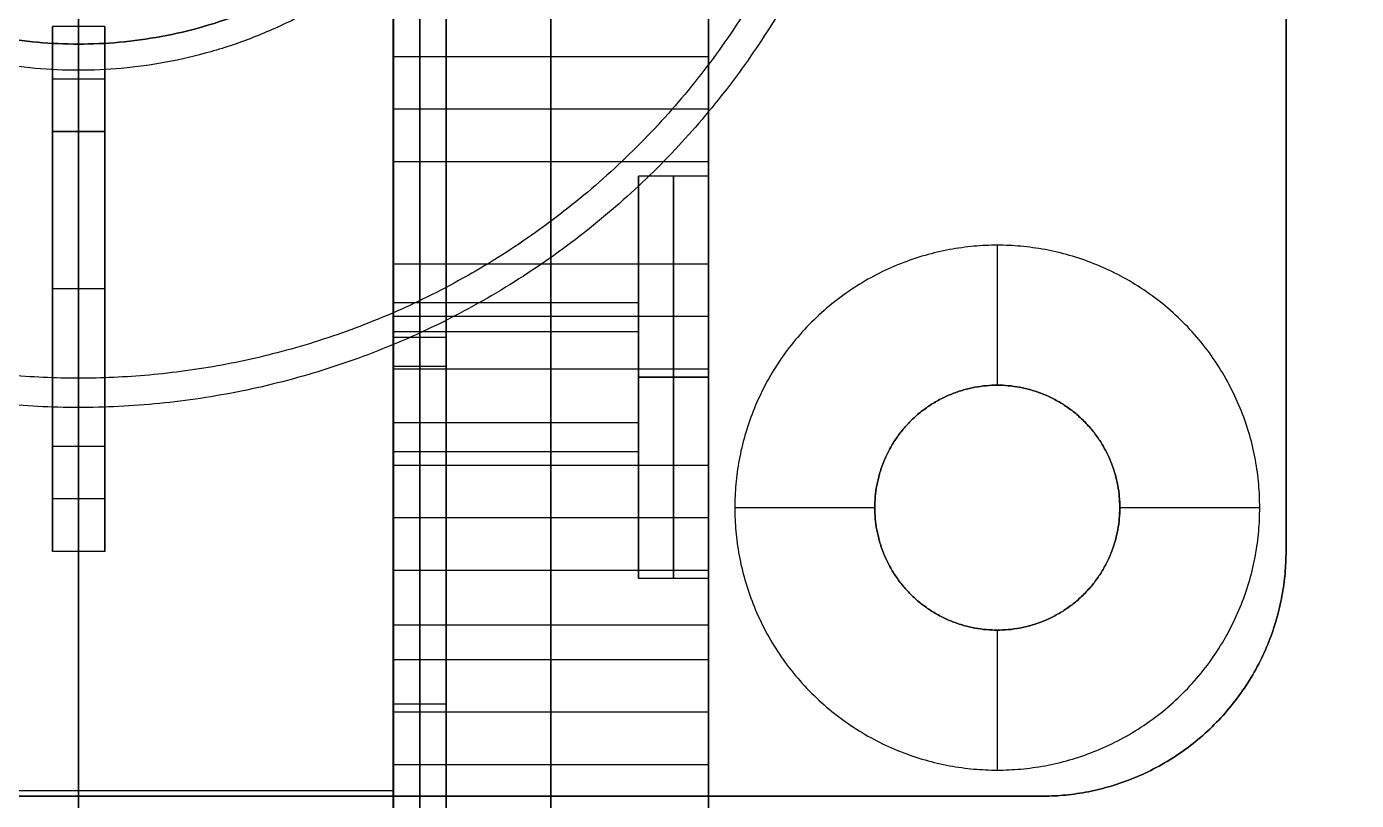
# Model space of a CAD drawing. Header units: millimetres. Extents: x -610 to 610, y -610 to 610.
# Drawn here: x -3 to 73, y -69.2 to -25 of the extents above; entities that cross this region are included whole.
import ezdxf

# ---------------------------------------------------------------- set-up
doc = ezdxf.new("R2010")
doc.units = ezdxf.units.MM
for name, color, linetype, true_color in [('base', 7, 'Continuous', 0xffecbc), ('EXIT SUIT 18mm ply', 7, 'Continuous', 0xf2e6b0), ('Kingpin', 7, 'Continuous', 0xc80000), ('spigot and bearing', 7, 'Continuous', 0xffc09d)]:
    doc.layers.add(name, color=color, linetype=linetype, true_color=true_color)

msp = doc.modelspace()

# ---------------------------------------------------------------- linework, layer by layer
at = {"layer": 'base'}
for p, q in [((0, 150, -13.034), (0, -150, -13.034)), ((0, 141.5, -31.034), (0, -141.5, -31.034)), ((0, -601.5, -13.034), (0, -7, -13.034)), ((0, -7, -5.034), (0, -69, -5.034)), ((0, -110, 223.966), (0, -26, 223.966)), ((0, -45.1, 231.966), (0, -26, 231.966)), ((0, -601.5, 258.966), (0, -26, 258.966)), ((0, -45.1, 250.966), (0, -26, 250.966)), ((52.5, -37.5, -23.034), (52.5, -45.5, -23.034)), ((0, -110, 241.966), (0, -45.1, 241.966)), ((0, -158.556, 240.966), (0, -45.1, 240.966)), ((37.5, -52.5, -23.034), (45.5, -52.5, -23.034)), ((59.5, -52.5, -23.034), (67.5, -52.5, -23.034)), ((52.5, -59.5, -23.034), (52.5, -67.5, -23.034)), ((0, -580.758, 4.966), (0, -69, 4.966))]:
    msp.add_line(p, q, dxfattribs=at)
at = {"layer": 'base', "extrusion": (0, 0, -1)}
for centre, radius in [((0, 0, 3.534), 610), ((0, 0, 4.534), 610), ((0, 0, -2.476), 607.51), ((0, 0, 10.545), 607.51), ((0, 0, -4.966), 601.5), ((0, 0, 13.034), 601.5), ((0, 0, 22.534), 150), ((0, 0, 28.545), 147.51), ((0, 0, 31.034), 141.5)]:
    msp.add_circle(centre, radius, dxfattribs=at)
at = {"layer": 'base'}
for centre, radius in [((0, 0, 249.466), 610), ((0, 0, 250.466), 610), ((0, 0, 243.455), 607.51), ((0, 0, 256.476), 607.51), ((0, 0, 240.966), 601.5), ((0, 0, 258.966), 601.5)]:
    msp.add_circle(centre, radius, dxfattribs=at)
for points, weights, knots in [([(-495.198, -356.201, -4.034), (-851.399, 138.996, -4.034), (-356.201, 495.198, -4.034), (138.996, 851.399, -4.034), (495.198, 356.201, -4.034), (851.399, -138.996, -4.034), (356.201, -495.198, -4.034), (-138.996, -851.399, -4.034), (-495.198, -356.201, -4.034)], [1, 0.707106781187, 1, 0.707106781187, 1, 0.707106781187, 1, 0.707106781187, 1], [0, 0, 0, 958.185759, 958.185759, 1916.371519, 1916.371519, 2874.557278, 2874.557278, 3832.743037, 3832.743037, 3832.743037]), ([(-610, 0, 249.966), (-610, -610, 249.966), (0, -610, 249.966), (610, -610, 249.966), (610, 0, 249.966), (610, 610, 249.966), (0, 610, 249.966), (-610, 610, 249.966), (-610, 0, 249.966)], [1, 0.707106781187, 1, 0.707106781187, 1, 0.707106781187, 1, 0.707106781187, 1], [0, 0, 0, 958.185759, 958.185759, 1916.371519, 1916.371519, 2874.557278, 2874.557278, 3832.743037, 3832.743037, 3832.743037]), ([(32.649, -544.756, 240.966), (-510.363, -577.301, 240.966), (-544.649, -34.396, 240.966), (-578.935, 508.509, 240.966), (-36.142, 544.535, 240.966), (506.65, 580.562, 240.966), (544.417, 37.888, 240.966), (582.184, -504.785, 240.966), (39.634, -544.292, 240.966)], [1, 0.708239625255, 1, 0.708239625255, 1, 0.708239625255, 1, 0.708239625255, 1], [654.018286, 654.018286, 654.018286, 1509.504571, 1509.504571, 2364.990855, 2364.990855, 3220.47714, 3220.47714, 4075.963425, 4075.963425, 4075.963425]), ([(32.649, -544.756, 244.966), (-510.363, -577.301, 244.966), (-544.649, -34.396, 244.966), (-578.935, 508.509, 244.966), (-36.142, 544.535, 244.966), (506.65, 580.562, 244.966), (544.417, 37.888, 244.966), (582.184, -504.785, 244.966), (39.634, -544.292, 244.966)], [1, 0.708239625255, 1, 0.708239625255, 1, 0.708239625255, 1, 0.708239625255, 1], [654.018286, 654.018286, 654.018286, 1509.504571, 1509.504571, 2364.990855, 2364.990855, 3220.47714, 3220.47714, 4075.963425, 4075.963425, 4075.963425]), ([(32.649, -544.756, 242.966), (-510.363, -577.301, 242.966), (-544.649, -34.396, 242.966), (-578.935, 508.509, 242.966), (-36.142, 544.535, 242.966), (506.65, 580.562, 242.966), (544.417, 37.888, 242.966), (582.184, -504.785, 242.966), (39.634, -544.292, 242.966)], [1, 0.708239625255, 1, 0.708239625255, 1, 0.708239625255, 1, 0.708239625255, 1], [654.018286, 654.018286, 654.018286, 1509.504571, 1509.504571, 2364.990855, 2364.990855, 3220.47714, 3220.47714, 4075.963425, 4075.963425, 4075.963425]), ([(0, -150, -13.034), (-150, -150, -13.034), (-150, 0, -13.034), (-150, 150, -13.034), (0, 150, -13.034), (150, 150, -13.034), (150, 0, -13.034), (150, -150, -13.034), (0, -150, -13.034)], [1, 0.707106781187, 1, 0.707106781187, 1, 0.707106781187, 1, 0.707106781187, 1], [0, 0, 0, 235.619449, 235.619449, 471.238898, 471.238898, 706.858347, 706.858347, 942.477796, 942.477796, 942.477796]), ([(0, -150, -22.034), (-150, -150, -22.034), (-150, 0, -22.034), (-150, 150, -22.034), (0, 150, -22.034), (150, 150, -22.034), (150, 0, -22.034), (150, -150, -22.034), (0, -150, -22.034)], [1, 0.707106781187, 1, 0.707106781187, 1, 0.707106781187, 1, 0.707106781187, 1], [0, 0, 0, 235.619449, 235.619449, 471.238898, 471.238898, 706.858347, 706.858347, 942.477796, 942.477796, 942.477796]), ([(0, 110, 241.966), (110, 110, 241.966), (110, 0, 241.966), (110, -110, 241.966), (0, -110, 241.966), (-110, -110, 241.966), (-110, 0, 241.966), (-110, 110, 241.966), (0, 110, 241.966)], [1, 0.707106781187, 1, 0.707106781187, 1, 0.707106781187, 1, 0.707106781187, 1], [-691.150384, -691.150384, -691.150384, -518.362788, -518.362788, -345.575192, -345.575192, -172.787596, -172.787596, 0, 0, 0]), ([(0, 110, 223.966), (110, 110, 223.966), (110, 0, 223.966), (110, -110, 223.966), (0, -110, 223.966), (-110, -110, 223.966), (-110, 0, 223.966), (-110, 110, 223.966), (0, 110, 223.966)], [1, 0.707106781187, 1, 0.707106781187, 1, 0.707106781187, 1, 0.707106781187, 1], [-691.150384, -691.150384, -691.150384, -518.362788, -518.362788, -345.575192, -345.575192, -172.787596, -172.787596, 0, 0, 0]), ([(0, 110, 232.966), (110, 110, 232.966), (110, 0, 232.966), (110, -110, 232.966), (0, -110, 232.966), (-110, -110, 232.966), (-110, 0, 232.966), (-110, 110, 232.966), (0, 110, 232.966)], [1, 0.707106781187, 1, 0.707106781187, 1, 0.707106781187, 1, 0.707106781187, 1], [-691.150384, -691.150384, -691.150384, -518.362788, -518.362788, -345.575192, -345.575192, -172.787596, -172.787596, 0, 0, 0]), ([(45.1, 0, 231.966), (45.1, 45.1, 231.966), (0, 45.1, 231.966), (-45.1, 45.1, 231.966), (-45.1, 0, 231.966), (-45.1, -45.1, 231.966), (0, -45.1, 231.966), (45.1, -45.1, 231.966), (45.1, 0, 231.966)], [1, 0.707106781187, 1, 0.707106781187, 1, 0.707106781187, 1, 0.707106781187, 1], [0, 0, 0, 70.842914, 70.842914, 141.685829, 141.685829, 212.528743, 212.528743, 283.371657, 283.371657, 283.371657]), ([(45.1, 0, 241.966), (45.1, 45.1, 241.966), (0, 45.1, 241.966), (-45.1, 45.1, 241.966), (-45.1, 0, 241.966), (-45.1, -45.1, 241.966), (0, -45.1, 241.966), (45.1, -45.1, 241.966), (45.1, 0, 241.966)], [1, 0.707106781187, 1, 0.707106781187, 1, 0.707106781187, 1, 0.707106781187, 1], [0, 0, 0, 70.842914, 70.842914, 141.685829, 141.685829, 212.528743, 212.528743, 283.371657, 283.371657, 283.371657]), ([(45.1, 0, 236.966), (45.1, 45.1, 236.966), (0, 45.1, 236.966), (-45.1, 45.1, 236.966), (-45.1, 0, 236.966), (-45.1, -45.1, 236.966), (0, -45.1, 236.966), (45.1, -45.1, 236.966), (45.1, 0, 236.966)], [1, 0.707106781187, 1, 0.707106781187, 1, 0.707106781187, 1, 0.707106781187, 1], [0, 0, 0, 70.842914, 70.842914, 141.685829, 141.685829, 212.528743, 212.528743, 283.371657, 283.371657, 283.371657]), ([(45.1, 0, 240.966), (45.1, 45.1, 240.966), (0, 45.1, 240.966), (-45.1, 45.1, 240.966), (-45.1, 0, 240.966), (-45.1, -45.1, 240.966), (0, -45.1, 240.966), (45.1, -45.1, 240.966), (45.1, 0, 240.966)], [1, 0.707106781187, 1, 0.707106781187, 1, 0.707106781187, 1, 0.707106781187, 1], [0, 0, 0, 70.842914, 70.842914, 141.685829, 141.685829, 212.528743, 212.528743, 283.371657, 283.371657, 283.371657]), ([(45.1, 0, 250.966), (45.1, 45.1, 250.966), (0, 45.1, 250.966), (-45.1, 45.1, 250.966), (-45.1, 0, 250.966), (-45.1, -45.1, 250.966), (0, -45.1, 250.966), (45.1, -45.1, 250.966), (45.1, 0, 250.966)], [1, 0.707106781187, 1, 0.707106781187, 1, 0.707106781187, 1, 0.707106781187, 1], [0, 0, 0, 70.842914, 70.842914, 141.685829, 141.685829, 212.528743, 212.528743, 283.371657, 283.371657, 283.371657]), ([(45.1, 0, 245.966), (45.1, 45.1, 245.966), (0, 45.1, 245.966), (-45.1, 45.1, 245.966), (-45.1, 0, 245.966), (-45.1, -45.1, 245.966), (0, -45.1, 245.966), (45.1, -45.1, 245.966), (45.1, 0, 245.966)], [1, 0.707106781187, 1, 0.707106781187, 1, 0.707106781187, 1, 0.707106781187, 1], [0, 0, 0, 70.842914, 70.842914, 141.685829, 141.685829, 212.528743, 212.528743, 283.371657, 283.371657, 283.371657]), ([(-26, 0, 223.966), (-26, -26, 223.966), (0, -26, 223.966), (26, -26, 223.966), (26, 0, 223.966), (26, 26, 223.966), (0, 26, 223.966), (-26, 26, 223.966), (-26, 0, 223.966)], [1, 0.707106781187, 1, 0.707106781187, 1, 0.707106781187, 1, 0.707106781187, 1], [0, 0, 0, 40.840704, 40.840704, 81.681409, 81.681409, 122.522113, 122.522113, 163.362818, 163.362818, 163.362818]), ([(-26, 0, 231.966), (-26, 26, 231.966), (0, 26, 231.966), (26, 26, 231.966), (26, 0, 231.966), (26, -26, 231.966), (0, -26, 231.966), (-26, -26, 231.966), (-26, 0, 231.966)], [1, 0.707106781187, 1, 0.707106781187, 1, 0.707106781187, 1, 0.707106781187, 1], [-163.362818, -163.362818, -163.362818, -122.522113, -122.522113, -81.681409, -81.681409, -40.840704, -40.840704, 0, 0, 0]), ([(-26, 0, 258.966), (-26, 26, 258.966), (0, 26, 258.966), (26, 26, 258.966), (26, 0, 258.966), (26, -26, 258.966), (0, -26, 258.966), (-26, -26, 258.966), (-26, 0, 258.966)], [1, 0.707106781187, 1, 0.707106781187, 1, 0.707106781187, 1, 0.707106781187, 1], [4087.212042, 4087.212042, 4087.212042, 4128.052747, 4128.052747, 4168.893451, 4168.893451, 4209.734156, 4209.734156, 4250.57486, 4250.57486, 4250.57486]), ([(-26, 0, 250.966), (-26, 26, 250.966), (0, 26, 250.966), (26, 26, 250.966), (26, 0, 250.966), (26, -26, 250.966), (0, -26, 250.966), (-26, -26, 250.966), (-26, 0, 250.966)], [1, 0.707106781187, 1, 0.707106781187, 1, 0.707106781187, 1, 0.707106781187, 1], [4087.212042, 4087.212042, 4087.212042, 4128.052747, 4128.052747, 4168.893451, 4168.893451, 4209.734156, 4209.734156, 4250.57486, 4250.57486, 4250.57486]), ([(67.5, -52.5, -13.034), (67.5, -67.5, -13.034), (52.5, -67.5, -13.034), (37.5, -67.5, -13.034), (37.5, -52.5, -13.034), (37.5, -37.5, -13.034), (52.5, -37.5, -13.034), (67.5, -37.5, -13.034), (67.5, -52.5, -13.034)], [1, 0.707106781187, 1, 0.707106781187, 1, 0.707106781187, 1, 0.707106781187, 1], [0, 0, 0, 23.561945, 23.561945, 47.12389, 47.12389, 70.685835, 70.685835, 94.24778, 94.24778, 94.24778]), ([(67.5, -52.5, -23.034), (67.5, -67.5, -23.034), (52.5, -67.5, -23.034), (37.5, -67.5, -23.034), (37.5, -52.5, -23.034), (37.5, -37.5, -23.034), (52.5, -37.5, -23.034), (67.5, -37.5, -23.034), (67.5, -52.5, -23.034)], [1, 0.707106781187, 1, 0.707106781187, 1, 0.707106781187, 1, 0.707106781187, 1], [0, 0, 0, 23.561945, 23.561945, 47.12389, 47.12389, 70.685835, 70.685835, 94.24778, 94.24778, 94.24778]), ([(67.5, -52.5, -18.034), (67.5, -67.5, -18.034), (52.5, -67.5, -18.034), (37.5, -67.5, -18.034), (37.5, -52.5, -18.034), (37.5, -37.5, -18.034), (52.5, -37.5, -18.034), (67.5, -37.5, -18.034), (67.5, -52.5, -18.034)], [1, 0.707106781187, 1, 0.707106781187, 1, 0.707106781187, 1, 0.707106781187, 1], [0, 0, 0, 23.561945, 23.561945, 47.12389, 47.12389, 70.685835, 70.685835, 94.24778, 94.24778, 94.24778]), ([(52.5, -59.5, -31.034), (59.5, -59.5, -31.034), (59.5, -52.5, -31.034), (59.5, -45.5, -31.034), (52.5, -45.5, -31.034), (45.5, -45.5, -31.034), (45.5, -52.5, -31.034), (45.5, -59.5, -31.034), (52.5, -59.5, -31.034)], [1, 0.707106781187, 1, 0.707106781187, 1, 0.707106781187, 1, 0.707106781187, 1], [986.460093, 986.460093, 986.460093, 997.455668, 997.455668, 1008.451242, 1008.451242, 1019.446816, 1019.446816, 1030.44239, 1030.44239, 1030.44239]), ([(52.5, -59.5, -23.034), (59.5, -59.5, -23.034), (59.5, -52.5, -23.034), (59.5, -45.5, -23.034), (52.5, -45.5, -23.034), (45.5, -45.5, -23.034), (45.5, -52.5, -23.034), (45.5, -59.5, -23.034), (52.5, -59.5, -23.034)], [1, 0.707106781187, 1, 0.707106781187, 1, 0.707106781187, 1, 0.707106781187, 1], [986.460093, 986.460093, 986.460093, 997.455668, 997.455668, 1008.451242, 1008.451242, 1019.446816, 1019.446816, 1030.44239, 1030.44239, 1030.44239]), ([(45.5, -52.5, -13.034), (45.5, -59.5, -13.034), (52.5, -59.5, -13.034), (59.5, -59.5, -13.034), (59.5, -52.5, -13.034), (59.5, -45.5, -13.034), (52.5, -45.5, -13.034), (45.5, -45.5, -13.034), (45.5, -52.5, -13.034)], [1, 0.707106781187, 1, 0.707106781187, 1, 0.707106781187, 1, 0.707106781187, 1], [4077.787264, 4077.787264, 4077.787264, 4088.782839, 4088.782839, 4099.778413, 4099.778413, 4110.773987, 4110.773987, 4121.769562, 4121.769562, 4121.769562]), ([(45.5, -52.5, -5.034), (45.5, -59.5, -5.034), (52.5, -59.5, -5.034), (59.5, -59.5, -5.034), (59.5, -52.5, -5.034), (59.5, -45.5, -5.034), (52.5, -45.5, -5.034), (45.5, -45.5, -5.034), (45.5, -52.5, -5.034)], [1, 0.707106781187, 1, 0.707106781187, 1, 0.707106781187, 1, 0.707106781187, 1], [4077.787264, 4077.787264, 4077.787264, 4088.782839, 4088.782839, 4099.778413, 4099.778413, 4110.773987, 4110.773987, 4121.769562, 4121.769562, 4121.769562])]:
    msp.add_rational_spline(points, weights, degree=2, knots=knots, dxfattribs=at)
for points in [[(69, 55, -5.034), (69, 0, -5.034), (69, -55, -5.034)], [(69, 55, 4.966), (69, 0, 4.966), (69, -55, 4.966)], [(69, 55, -0.034), (69, 0, -0.034), (69, -55, -0.034)], [(0, -26, 231.966), (0, -26, 227.966), (0, -26, 223.966)], [(0, -26, 250.966), (0, -26, 254.966), (0, -26, 258.966)], [(52.5, -37.5, -13.034), (52.5, -37.5, -18.034), (52.5, -37.5, -23.034)], [(0, -45.1, 231.966), (0, -45.1, 236.966), (0, -45.1, 241.966)], [(0, -45.1, 240.966), (0, -45.1, 245.966), (0, -45.1, 250.966)], [(52.5, -45.5, -23.034), (52.5, -45.5, -27.034), (52.5, -45.5, -31.034)], [(52.5, -45.5, -5.034), (52.5, -45.5, -9.034), (52.5, -45.5, -13.034)], [(37.5, -52.5, -13.034), (37.5, -52.5, -18.034), (37.5, -52.5, -23.034)], [(45.5, -52.5, -23.034), (45.5, -52.5, -27.034), (45.5, -52.5, -31.034)], [(45.5, -52.5, -5.034), (45.5, -52.5, -9.034), (45.5, -52.5, -13.034)], [(59.5, -52.5, -23.034), (59.5, -52.5, -27.034), (59.5, -52.5, -31.034)], [(59.5, -52.5, -5.034), (59.5, -52.5, -9.034), (59.5, -52.5, -13.034)], [(67.5, -52.5, -13.034), (67.5, -52.5, -18.034), (67.5, -52.5, -23.034)], [(69, -55, 4.966), (69, -55, -0.034), (69, -55, -5.034)], [(52.5, -59.5, -23.034), (52.5, -59.5, -27.034), (52.5, -59.5, -31.034)], [(52.5, -59.5, -5.034), (52.5, -59.5, -9.034), (52.5, -59.5, -13.034)], [(64.899, -64.899, 4.966), (64.899, -64.899, -0.034), (64.899, -64.899, -5.034)], [(52.5, -67.5, -13.034), (52.5, -67.5, -18.034), (52.5, -67.5, -23.034)], [(55, -69, -5.034), (0, -69, -5.034), (-55, -69, -5.034)], [(55, -69, 4.966), (0, -69, 4.966), (-55, -69, 4.966)], [(55, -69, -0.034), (0, -69, -0.034), (-55, -69, -0.034)], [(0, -69, 4.966), (0, -69, -0.034), (0, -69, -5.034)], [(55, -69, 4.966), (55, -69, -0.034), (55, -69, -5.034)]]:
    msp.add_open_spline(points, degree=2, dxfattribs=at)
for points in [[(69, -55, 4.966), (69, -69, 4.966), (55, -69, 4.966)], [(69, -55, -5.034), (69, -69, -5.034), (55, -69, -5.034)], [(69, -55, -0.034), (69, -69, -0.034), (55, -69, -0.034)]]:
    msp.add_rational_spline(points, [1, 0.707106781187, 1], degree=2, dxfattribs=at)
at = {"layer": 'EXIT SUIT 18mm ply'}
for p, q in [((31.992, -33.551, 1047.463), (31.992, -40.051, 1047.463)), ((31.992, -45.051, 1058.963), (31.992, -45.051, 1052.463)), ((31.992, -45.051, 1042.463), (31.992, -45.051, 1035.963)), ((31.992, -50.051, 1047.463), (31.992, -56.551, 1047.463))]:
    msp.add_line(p, q, dxfattribs=at)
for points, weights, degree, knots in [([(17.992, -89.413, 1040.075), (17.992, -86.6, 1023.176), (17.992, -75.466, 1010.157), (17.992, -59.208, 1004.757), (17.992, -42.951, 999.357), (17.992, -26.24, 1003.128), (17.992, -13.876, 1014.985)], [1, 0.904250354395, 0.904250354395, 1, 0.904250354395, 0.904250354395, 1], 3, [-6544.275074, -6544.275074, -6544.275074, -6544.275074, -6495.442207, -6495.442207, -6495.442207, -6446.60934, -6446.60934, -6446.60934, -6446.60934]), ([(26.992, -89.413, 1040.075), (26.992, -86.6, 1023.176), (26.992, -75.466, 1010.157), (26.992, -59.208, 1004.757), (26.992, -42.951, 999.357), (26.992, -26.24, 1003.128), (26.992, -13.876, 1014.985)], [1, 0.904250354395, 0.904250354395, 1, 0.904250354395, 0.904250354395, 1], 3, [-6544.275074, -6544.275074, -6544.275074, -6544.275074, -6495.442207, -6495.442207, -6495.442207, -6446.60934, -6446.60934, -6446.60934, -6446.60934]), ([(35.992, -89.413, 1040.075), (35.992, -86.6, 1023.176), (35.992, -75.466, 1010.157), (35.992, -59.208, 1004.757), (35.992, -42.951, 999.357), (35.992, -26.24, 1003.128), (35.992, -13.876, 1014.985)], [1, 0.904250354395, 0.904250354395, 1, 0.904250354395, 0.904250354395, 1], 3, [-6544.275074, -6544.275074, -6544.275074, -6544.275074, -6495.442207, -6495.442207, -6495.442207, -6446.60934, -6446.60934, -6446.60934, -6446.60934]), ([(17.992, -26.724, 1119.837), (17.992, -26.725, 1116.837), (17.992, -29.725, 1116.838), (17.992, -32.725, 1116.838), (17.992, -32.724, 1119.838), (17.992, -32.724, 1122.838), (17.992, -29.724, 1122.838), (17.992, -26.724, 1122.837), (17.992, -26.724, 1119.837)], [1, 0.707106781187, 1, 0.707106781187, 1, 0.707106781187, 1, 0.707106781187, 1], 2, [-5335.64718, -5335.64718, -5335.64718, -5330.934791, -5330.934791, -5326.222402, -5326.222402, -5321.510013, -5321.510013, -5316.797624, -5316.797624, -5316.797624]), ([(26.992, -26.724, 1119.837), (26.992, -26.725, 1116.837), (26.992, -29.725, 1116.838), (26.992, -32.725, 1116.838), (26.992, -32.724, 1119.838), (26.992, -32.724, 1122.838), (26.992, -29.724, 1122.838), (26.992, -26.724, 1122.837), (26.992, -26.724, 1119.837)], [1, 0.707106781187, 1, 0.707106781187, 1, 0.707106781187, 1, 0.707106781187, 1], 2, [-5335.64718, -5335.64718, -5335.64718, -5330.934791, -5330.934791, -5326.222402, -5326.222402, -5321.510013, -5321.510013, -5316.797624, -5316.797624, -5316.797624]), ([(35.992, -26.724, 1119.837), (35.992, -26.725, 1116.837), (35.992, -29.725, 1116.838), (35.992, -32.725, 1116.838), (35.992, -32.724, 1119.838), (35.992, -32.724, 1122.838), (35.992, -29.724, 1122.838), (35.992, -26.724, 1122.837), (35.992, -26.724, 1119.837)], [1, 0.707106781187, 1, 0.707106781187, 1, 0.707106781187, 1, 0.707106781187, 1], 2, [-5335.64718, -5335.64718, -5335.64718, -5330.934791, -5330.934791, -5326.222402, -5326.222402, -5321.510013, -5321.510013, -5316.797624, -5316.797624, -5316.797624]), ([(31.992, -56.551, 1047.465), (31.992, -56.553, 1035.965), (31.992, -45.053, 1035.963), (31.992, -33.553, 1035.961), (31.992, -33.551, 1047.461), (31.992, -33.549, 1058.961), (31.992, -45.049, 1058.963), (31.992, -56.549, 1058.965), (31.992, -56.551, 1047.465)], [1, 0.707106781187, 1, 0.707106781187, 1, 0.707106781187, 1, 0.707106781187, 1], 2, [0, 0, 0, 18.064158, 18.064158, 36.128316, 36.128316, 54.192473, 54.192473, 72.256631, 72.256631, 72.256631]), ([(33.992, -56.551, 1047.465), (33.992, -56.553, 1035.965), (33.992, -45.053, 1035.963), (33.992, -33.553, 1035.961), (33.992, -33.551, 1047.461), (33.992, -33.549, 1058.961), (33.992, -45.049, 1058.963), (33.992, -56.549, 1058.965), (33.992, -56.551, 1047.465)], [1, 0.707106781187, 1, 0.707106781187, 1, 0.707106781187, 1, 0.707106781187, 1], 2, [0, 0, 0, 18.064158, 18.064158, 36.128316, 36.128316, 54.192473, 54.192473, 72.256631, 72.256631, 72.256631]), ([(35.992, -56.551, 1047.465), (35.992, -56.553, 1035.965), (35.992, -45.053, 1035.963), (35.992, -33.553, 1035.961), (35.992, -33.551, 1047.461), (35.992, -33.549, 1058.961), (35.992, -45.049, 1058.963), (35.992, -56.549, 1058.965), (35.992, -56.551, 1047.465)], [1, 0.707106781187, 1, 0.707106781187, 1, 0.707106781187, 1, 0.707106781187, 1], 2, [0, 0, 0, 18.064158, 18.064158, 36.128316, 36.128316, 54.192473, 54.192473, 72.256631, 72.256631, 72.256631]), ([(17.992, -38.58, 1117.982), (17.992, -38.581, 1114.982), (17.992, -41.581, 1114.982), (17.992, -44.581, 1114.983), (17.992, -44.58, 1117.983), (17.992, -44.58, 1120.983), (17.992, -41.58, 1120.982), (17.992, -38.58, 1120.982), (17.992, -38.58, 1117.982)], [1, 0.707106781187, 1, 0.707106781187, 1, 0.707106781187, 1, 0.707106781187, 1], 2, [-5354.496736, -5354.496736, -5354.496736, -5349.784347, -5349.784347, -5345.071958, -5345.071958, -5340.359569, -5340.359569, -5335.64718, -5335.64718, -5335.64718]), ([(26.992, -38.58, 1117.982), (26.992, -38.581, 1114.982), (26.992, -41.581, 1114.982), (26.992, -44.581, 1114.983), (26.992, -44.58, 1117.983), (26.992, -44.58, 1120.983), (26.992, -41.58, 1120.982), (26.992, -38.58, 1120.982), (26.992, -38.58, 1117.982)], [1, 0.707106781187, 1, 0.707106781187, 1, 0.707106781187, 1, 0.707106781187, 1], 2, [-5354.496736, -5354.496736, -5354.496736, -5349.784347, -5349.784347, -5345.071958, -5345.071958, -5340.359569, -5340.359569, -5335.64718, -5335.64718, -5335.64718]), ([(35.992, -38.58, 1117.982), (35.992, -38.581, 1114.982), (35.992, -41.581, 1114.982), (35.992, -44.581, 1114.983), (35.992, -44.58, 1117.983), (35.992, -44.58, 1120.983), (35.992, -41.58, 1120.982), (35.992, -38.58, 1120.982), (35.992, -38.58, 1117.982)], [1, 0.707106781187, 1, 0.707106781187, 1, 0.707106781187, 1, 0.707106781187, 1], 2, [-5354.496736, -5354.496736, -5354.496736, -5349.784347, -5349.784347, -5345.071958, -5345.071958, -5340.359569, -5340.359569, -5335.64718, -5335.64718, -5335.64718]), ([(17.992, -40.784, 1044.856), (17.992, -43.392, 1040.589), (17.992, -47.658, 1043.197), (17.992, -51.924, 1045.804), (17.992, -49.317, 1050.071), (17.992, -46.71, 1054.337), (17.992, -42.443, 1051.729), (17.992, -38.177, 1049.122), (17.992, -40.784, 1044.856)], [1, 0.707106781187, 1, 0.707106781187, 1, 0.707106781187, 1, 0.707106781187, 1], 2, [-5266.532142, -5266.532142, -5266.532142, -5258.67816, -5258.67816, -5250.824179, -5250.824179, -5242.970197, -5242.970197, -5235.116215, -5235.116215, -5235.116215]), ([(26.992, -40.784, 1044.856), (26.992, -43.392, 1040.589), (26.992, -47.658, 1043.197), (26.992, -51.924, 1045.804), (26.992, -49.317, 1050.071), (26.992, -46.71, 1054.337), (26.992, -42.443, 1051.729), (26.992, -38.177, 1049.122), (26.992, -40.784, 1044.856)], [1, 0.707106781187, 1, 0.707106781187, 1, 0.707106781187, 1, 0.707106781187, 1], 2, [-5266.532142, -5266.532142, -5266.532142, -5258.67816, -5258.67816, -5250.824179, -5250.824179, -5242.970197, -5242.970197, -5235.116215, -5235.116215, -5235.116215]), ([(31.992, -40.784, 1044.856), (31.992, -43.392, 1040.589), (31.992, -47.658, 1043.197), (31.992, -51.924, 1045.804), (31.992, -49.317, 1050.071), (31.992, -46.71, 1054.337), (31.992, -42.443, 1051.729), (31.992, -38.177, 1049.122), (31.992, -40.784, 1044.856)], [1, 0.707106781187, 1, 0.707106781187, 1, 0.707106781187, 1, 0.707106781187, 1], 2, [-5266.532142, -5266.532142, -5266.532142, -5258.67816, -5258.67816, -5250.824179, -5250.824179, -5242.970197, -5242.970197, -5235.116215, -5235.116215, -5235.116215]), ([(17.992, -50.089, 1114.583), (17.992, -50.089, 1111.583), (17.992, -53.089, 1111.583), (17.992, -56.089, 1111.584), (17.992, -56.089, 1114.584), (17.992, -56.088, 1117.584), (17.992, -53.088, 1117.583), (17.992, -50.088, 1117.583), (17.992, -50.089, 1114.583)], [1, 0.707106781187, 1, 0.707106781187, 1, 0.707106781187, 1, 0.707106781187, 1], 2, [-5373.346292, -5373.346292, -5373.346292, -5368.633903, -5368.633903, -5363.921514, -5363.921514, -5359.209125, -5359.209125, -5354.496736, -5354.496736, -5354.496736]), ([(26.992, -50.089, 1114.583), (26.992, -50.089, 1111.583), (26.992, -53.089, 1111.583), (26.992, -56.089, 1111.584), (26.992, -56.089, 1114.584), (26.992, -56.088, 1117.584), (26.992, -53.088, 1117.583), (26.992, -50.088, 1117.583), (26.992, -50.089, 1114.583)], [1, 0.707106781187, 1, 0.707106781187, 1, 0.707106781187, 1, 0.707106781187, 1], 2, [-5373.346292, -5373.346292, -5373.346292, -5368.633903, -5368.633903, -5363.921514, -5363.921514, -5359.209125, -5359.209125, -5354.496736, -5354.496736, -5354.496736]), ([(35.992, -50.089, 1114.583), (35.992, -50.089, 1111.583), (35.992, -53.089, 1111.583), (35.992, -56.089, 1111.584), (35.992, -56.089, 1114.584), (35.992, -56.088, 1117.584), (35.992, -53.088, 1117.583), (35.992, -50.088, 1117.583), (35.992, -50.089, 1114.583)], [1, 0.707106781187, 1, 0.707106781187, 1, 0.707106781187, 1, 0.707106781187, 1], 2, [-5373.346292, -5373.346292, -5373.346292, -5368.633903, -5368.633903, -5363.921514, -5363.921514, -5359.209125, -5359.209125, -5354.496736, -5354.496736, -5354.496736]), ([(17.992, -61.198, 1110.046), (17.992, -61.199, 1107.046), (17.992, -64.199, 1107.047), (17.992, -67.199, 1107.047), (17.992, -67.198, 1110.047), (17.992, -67.198, 1113.047), (17.992, -64.198, 1113.047), (17.992, -61.198, 1113.046), (17.992, -61.198, 1110.046)], [1, 0.707106781187, 1, 0.707106781187, 1, 0.707106781187, 1, 0.707106781187, 1], 2, [-5392.195848, -5392.195848, -5392.195848, -5387.483459, -5387.483459, -5382.77107, -5382.77107, -5378.058681, -5378.058681, -5373.346292, -5373.346292, -5373.346292]), ([(26.992, -61.198, 1110.046), (26.992, -61.199, 1107.046), (26.992, -64.199, 1107.047), (26.992, -67.199, 1107.047), (26.992, -67.198, 1110.047), (26.992, -67.198, 1113.047), (26.992, -64.198, 1113.047), (26.992, -61.198, 1113.046), (26.992, -61.198, 1110.046)], [1, 0.707106781187, 1, 0.707106781187, 1, 0.707106781187, 1, 0.707106781187, 1], 2, [-5392.195848, -5392.195848, -5392.195848, -5387.483459, -5387.483459, -5382.77107, -5382.77107, -5378.058681, -5378.058681, -5373.346292, -5373.346292, -5373.346292]), ([(35.992, -61.198, 1110.046), (35.992, -61.199, 1107.046), (35.992, -64.199, 1107.047), (35.992, -67.199, 1107.047), (35.992, -67.198, 1110.047), (35.992, -67.198, 1113.047), (35.992, -64.198, 1113.047), (35.992, -61.198, 1113.046), (35.992, -61.198, 1110.046)], [1, 0.707106781187, 1, 0.707106781187, 1, 0.707106781187, 1, 0.707106781187, 1], 2, [-5392.195848, -5392.195848, -5392.195848, -5387.483459, -5387.483459, -5382.77107, -5382.77107, -5378.058681, -5378.058681, -5373.346292, -5373.346292, -5373.346292])]:
    msp.add_rational_spline(points, weights, degree=degree, knots=knots, dxfattribs=at)
for points in [[(17.992, -15.995, 1129.486), (17.992, -27.436, 1130.56), (17.992, -51.568, 1129.607), (17.992, -81.27, 1112.726), (17.992, -100.249, 1101.94), (17.992, -121.501, 1084.651), (17.992, -115.021, 1064.63), (17.992, -114.287, 1062.364), (17.992, -113.198, 1060.062), (17.992, -106.736, 1059.667)], [(26.992, -15.995, 1129.486), (26.992, -27.436, 1130.56), (26.992, -51.568, 1129.607), (26.992, -81.27, 1112.726), (26.992, -100.249, 1101.94), (26.992, -121.501, 1084.651), (26.992, -115.021, 1064.63), (26.992, -114.287, 1062.364), (26.992, -113.198, 1060.062), (26.992, -106.736, 1059.667)], [(35.992, -15.995, 1129.486), (35.992, -27.436, 1130.56), (35.992, -51.568, 1129.607), (35.992, -81.27, 1112.726), (35.992, -100.249, 1101.94), (35.992, -121.501, 1084.651), (35.992, -115.021, 1064.63), (35.992, -114.287, 1062.364), (35.992, -113.198, 1060.062), (35.992, -106.736, 1059.667)]]:
    msp.add_open_spline(points, degree=3, knots=[-6610.24433, -6610.24433, -6610.24433, -6610.24433, -6595.597095, -6595.597095, -6595.597095, -6586.237696, -6586.237696, -6586.237696, -6585.178128, -6585.178128, -6585.178128, -6585.178128], dxfattribs=at)
for points in [[(35.992, -26.724, 1119.837), (26.992, -26.724, 1119.837), (17.992, -26.724, 1119.837)], [(35.992, -29.724, 1122.838), (26.992, -29.724, 1122.838), (17.992, -29.724, 1122.838)], [(35.992, -29.725, 1116.838), (26.992, -29.725, 1116.838), (17.992, -29.725, 1116.838)], [(35.992, -32.724, 1119.838), (26.992, -32.724, 1119.838), (17.992, -32.724, 1119.838)], [(35.992, -33.551, 1047.461), (33.992, -33.551, 1047.461), (31.992, -33.551, 1047.461)], [(35.992, -38.58, 1117.982), (26.992, -38.58, 1117.982), (17.992, -38.58, 1117.982)], [(31.992, -40.784, 1044.856), (24.992, -40.784, 1044.856), (17.992, -40.784, 1044.856)], [(35.992, -41.58, 1120.982), (26.992, -41.58, 1120.982), (17.992, -41.58, 1120.982)], [(35.992, -41.581, 1114.982), (26.992, -41.581, 1114.982), (17.992, -41.581, 1114.982)], [(31.992, -42.443, 1051.729), (24.992, -42.443, 1051.729), (17.992, -42.443, 1051.729)], [(35.992, -44.58, 1117.983), (26.992, -44.58, 1117.983), (17.992, -44.58, 1117.983)], [(35.992, -45.049, 1058.963), (33.992, -45.049, 1058.963), (31.992, -45.049, 1058.963)], [(35.992, -45.053, 1035.963), (33.992, -45.053, 1035.963), (31.992, -45.053, 1035.963)], [(31.992, -47.658, 1043.197), (24.992, -47.658, 1043.197), (17.992, -47.658, 1043.197)], [(31.992, -49.317, 1050.071), (24.992, -49.317, 1050.071), (17.992, -49.317, 1050.071)], [(35.992, -50.089, 1114.583), (26.992, -50.089, 1114.583), (17.992, -50.089, 1114.583)], [(35.992, -53.088, 1117.583), (26.992, -53.088, 1117.583), (17.992, -53.088, 1117.583)], [(35.992, -53.089, 1111.583), (26.992, -53.089, 1111.583), (17.992, -53.089, 1111.583)], [(35.992, -56.089, 1114.584), (26.992, -56.089, 1114.584), (17.992, -56.089, 1114.584)], [(35.992, -56.551, 1047.465), (33.992, -56.551, 1047.465), (31.992, -56.551, 1047.465)], [(35.992, -59.208, 1004.757), (26.992, -59.208, 1004.757), (17.992, -59.208, 1004.757)], [(35.992, -61.198, 1110.046), (26.992, -61.198, 1110.046), (17.992, -61.198, 1110.046)], [(35.992, -64.198, 1113.047), (26.992, -64.198, 1113.047), (17.992, -64.198, 1113.047)], [(35.992, -64.199, 1107.047), (26.992, -64.199, 1107.047), (17.992, -64.199, 1107.047)], [(35.992, -67.198, 1110.047), (26.992, -67.198, 1110.047), (17.992, -67.198, 1110.047)]]:
    msp.add_open_spline(points, degree=2, dxfattribs=at)
at = {"layer": 'Kingpin'}
for p, q in [((18.009, -98.857, 841.354), (18.009, 98.854, 841.354)), ((21.009, -98.857, 841.354), (21.009, 98.854, 841.354)), ((0.007, -12, 806.342), (0.007, -31, 806.342)), ((0.007, -12, 809.342), (0.007, -31, 809.342)), ((-1.489, -25, 777.842), (-1.489, -38.192, 777.842)), ((1.511, -25, 777.842), (1.511, -38.192, 777.842)), ((-1.489, -40, 784.592), (-1.489, -40, 809.342)), ((1.511, -40, 784.592), (1.511, -40, 809.342)), ((0.007, -49, 806.342), (0.007, -68.665, 806.342)), ((0.007, -49, 809.342), (0.007, -68.665, 809.342))]:
    msp.add_line(p, q, dxfattribs=at)
for points, degree in [([(18, -68.665, 806.342), (17.997, -41.497, 806.342), (17.994, -14.328, 806.342)], 2), ([(18, -68.665, 809.342), (17.997, -41.497, 809.342), (17.994, -14.328, 809.342)], 2), ([(18, -68.665, 807.842), (17.997, -41.497, 807.842), (17.994, -14.328, 807.842)], 2), ([(18.009, -74.469, 806.342), (18.009, -44.404, 806.342), (18.009, -14.338, 806.342)], 2), ([(19.509, -74.469, 806.342), (19.509, -44.404, 806.342), (19.509, -14.338, 806.342)], 2), ([(21.009, -74.469, 806.342), (21.009, -44.404, 806.342), (21.009, -14.338, 806.342)], 2), ([(1.511, -25, 806.342), (0.011, -25, 806.342), (-1.489, -25, 806.342)], 2), ([(-1.489, -31, 806.342), (-1.489, -29, 806.342), (-1.489, -27, 806.342), (-1.489, -25, 806.342)], 3), ([(1.511, -25, 746.342), (0.011, -25, 746.342), (-1.489, -25, 746.342)], 2), ([(-1.489, -25, 806.342), (-1.489, -25, 786.342), (-1.489, -25, 766.342), (-1.489, -25, 746.342)], 3), ([(1.511, -25, 776.342), (0.011, -25, 776.342), (-1.489, -25, 776.342)], 2), ([(0.011, -31, 806.342), (0.011, -29, 806.342), (0.011, -27, 806.342), (0.011, -25, 806.342)], 3), ([(0.011, -25, 806.342), (0.011, -25, 786.342), (0.011, -25, 766.342), (0.011, -25, 746.342)], 3), ([(1.511, -31, 806.342), (1.511, -29, 806.342), (1.511, -27, 806.342), (1.511, -25, 806.342)], 3), ([(1.511, -25, 806.342), (1.511, -25, 786.342), (1.511, -25, 766.342), (1.511, -25, 746.342)], 3), ([(1.511, -28, 806.342), (0.011, -28, 806.342), (-1.489, -28, 806.342)], 2), ([(1.511, -31, 809.342), (0.011, -31, 809.342), (-1.489, -31, 809.342)], 2), ([(-1.489, -49, 809.342), (-1.489, -43, 809.342), (-1.489, -37, 809.342), (-1.489, -31, 809.342)], 3), ([(1.511, -31, 806.342), (0.011, -31, 806.342), (-1.489, -31, 806.342)], 2), ([(-1.489, -31, 809.342), (-1.489, -31, 808.342), (-1.489, -31, 807.342), (-1.489, -31, 806.342)], 3), ([(1.511, -31, 807.842), (0.011, -31, 807.842), (-1.489, -31, 807.842)], 2), ([(-1.489, -49, 806.342), (-1.489, -40, 806.342), (-1.489, -31, 806.342)], 2), ([(-1.489, -31, 806.342), (-1.489, -31, 807.842), (-1.489, -31, 809.342)], 2), ([(-1.489, -49, 809.342), (-1.489, -40, 809.342), (-1.489, -31, 809.342)], 2), ([(-1.489, -31, 806.342), (0.011, -31, 806.342), (1.511, -31, 806.342)], 2), ([(-1.489, -31, 809.342), (0.011, -31, 809.342), (1.511, -31, 809.342)], 2), ([(-1.489, -49, 807.842), (-1.489, -40, 807.842), (-1.489, -31, 807.842)], 2), ([(-1.489, -31, 807.842), (0.011, -31, 807.842), (1.511, -31, 807.842)], 2), ([(0.011, -49, 809.342), (0.011, -43, 809.342), (0.011, -37, 809.342), (0.011, -31, 809.342)], 3), ([(0.011, -31, 809.342), (0.011, -31, 808.342), (0.011, -31, 807.342), (0.011, -31, 806.342)], 3), ([(0.011, -31, 806.342), (0.011, -31, 807.842), (0.011, -31, 809.342)], 2), ([(1.511, -49, 809.342), (1.511, -43, 809.342), (1.511, -37, 809.342), (1.511, -31, 809.342)], 3), ([(1.511, -31, 809.342), (1.511, -31, 808.342), (1.511, -31, 807.342), (1.511, -31, 806.342)], 3), ([(1.511, -31, 806.342), (1.511, -31, 807.842), (1.511, -31, 809.342)], 2), ([(1.511, -31, 806.342), (1.511, -40, 806.342), (1.511, -49, 806.342)], 2), ([(1.511, -31, 809.342), (1.511, -40, 809.342), (1.511, -49, 809.342)], 2), ([(1.511, -31, 807.842), (1.511, -40, 807.842), (1.511, -49, 807.842)], 2), ([(1.511, -40, 809.342), (0.011, -40, 809.342), (-1.489, -40, 809.342)], 2), ([(1.511, -40, 784.592), (0.011, -40, 784.592), (-1.489, -40, 784.592)], 2), ([(-1.489, -40, 806.342), (-1.489, -40, 807.842), (-1.489, -40, 809.342)], 2), ([(1.511, -40, 806.342), (1.511, -40, 807.842), (1.511, -40, 809.342)], 2), ([(17.997, -41.497, 806.342), (17.997, -41.497, 807.842), (17.997, -41.497, 809.342)], 2), ([(18.009, -42.751, 865.489), (19.509, -42.751, 865.489), (21.009, -42.751, 865.489)], 2), ([(18.009, -44.404, 806.342), (19.509, -44.404, 806.342), (21.009, -44.404, 806.342)], 2), ([(1.511, -49, 806.342), (0.011, -49, 806.342), (-1.489, -49, 806.342)], 2), ([(-1.489, -55, 806.342), (-1.489, -53, 806.342), (-1.489, -51, 806.342), (-1.489, -49, 806.342)], 3), ([(1.511, -49, 809.342), (0.011, -49, 809.342), (-1.489, -49, 809.342)], 2), ([(-1.489, -49, 806.342), (-1.489, -49, 807.342), (-1.489, -49, 808.342), (-1.489, -49, 809.342)], 3), ([(1.511, -49, 807.842), (0.011, -49, 807.842), (-1.489, -49, 807.842)], 2), ([(-1.489, -49, 806.342), (-1.489, -49, 807.842), (-1.489, -49, 809.342)], 2), ([(1.511, -49, 806.342), (0.011, -49, 806.342), (-1.489, -49, 806.342)], 2), ([(1.511, -49, 809.342), (0.011, -49, 809.342), (-1.489, -49, 809.342)], 2), ([(1.511, -49, 807.842), (0.011, -49, 807.842), (-1.489, -49, 807.842)], 2), ([(0.011, -55, 806.342), (0.011, -53, 806.342), (0.011, -51, 806.342), (0.011, -49, 806.342)], 3), ([(0.011, -49, 806.342), (0.011, -49, 807.342), (0.011, -49, 808.342), (0.011, -49, 809.342)], 3), ([(0.011, -49, 806.342), (0.011, -49, 807.842), (0.011, -49, 809.342)], 2), ([(1.511, -55, 806.342), (1.511, -53, 806.342), (1.511, -51, 806.342), (1.511, -49, 806.342)], 3), ([(1.511, -49, 806.342), (1.511, -49, 807.342), (1.511, -49, 808.342), (1.511, -49, 809.342)], 3), ([(1.511, -49, 806.342), (1.511, -49, 807.842), (1.511, -49, 809.342)], 2), ([(1.511, -52, 806.342), (0.011, -52, 806.342), (-1.489, -52, 806.342)], 2), ([(1.511, -55, 806.342), (0.011, -55, 806.342), (-1.489, -55, 806.342)], 2), ([(18.009, -63.711, 874.037), (19.509, -63.711, 874.037), (21.009, -63.711, 874.037)], 2), ([(-18, -68.665, 806.342), (0, -68.665, 806.342), (18, -68.665, 806.342)], 2), ([(-18, -68.665, 809.342), (0, -68.665, 809.342), (18, -68.665, 809.342)], 2), ([(-18, -68.665, 807.842), (0, -68.665, 807.842), (18, -68.665, 807.842)], 2), ([(0, -68.665, 806.342), (0, -68.665, 807.842), (0, -68.665, 809.342)], 2), ([(18, -68.665, 806.342), (18, -68.665, 807.842), (18, -68.665, 809.342)], 2)]:
    msp.add_open_spline(points, degree=degree, dxfattribs=at)
for points in [[(18.009, -21.541, 860.327), (18.009, -42.877, 863.791), (18.009, -63.711, 874.037)], [(19.509, -21.541, 860.327), (19.509, -42.877, 863.791), (19.509, -63.711, 874.037)], [(21.009, -21.541, 860.327), (21.009, -42.877, 863.791), (21.009, -63.711, 874.037)]]:
    msp.add_rational_spline(points, [1, 0.997069335866, 1], degree=2, dxfattribs=at)
for points in [[(-1.489, -25, 746.342), (-1.489, -37, 746.342), (-1.489, -35.5, 772.842), (-1.489, -40, 784.592), (-1.489, -44.5, 796.342), (-1.489, -55, 793.342), (-1.489, -55, 806.342)], [(0.011, -25, 746.342), (0.011, -37, 746.342), (0.011, -35.5, 772.842), (0.011, -40, 784.592), (0.011, -44.5, 796.342), (0.011, -55, 793.342), (0.011, -55, 806.342)], [(1.511, -25, 746.342), (1.511, -37, 746.342), (1.511, -35.5, 772.842), (1.511, -40, 784.592), (1.511, -44.5, 796.342), (1.511, -55, 793.342), (1.511, -55, 806.342)]]:
    msp.add_open_spline(points, degree=3, knots=[102, 102, 102, 102, 145.542419, 145.542419, 145.542419, 189.084838, 189.084838, 189.084838, 189.084838], dxfattribs=at)
for points in [[(18.009, -63.711, 874.037), (18.009, -81.772, 882.246), (18.009, -94.458, 866.993), (18.009, -107.145, 851.741), (18.009, -95.783, 835.477)], [(19.509, -63.711, 874.037), (19.509, -81.772, 882.246), (19.509, -94.458, 866.993), (19.509, -107.145, 851.741), (19.509, -95.783, 835.477)], [(21.009, -63.711, 874.037), (21.009, -81.772, 882.246), (21.009, -94.458, 866.993), (21.009, -107.145, 851.741), (21.009, -95.783, 835.477)]]:
    msp.add_rational_spline(points, [1, 0.794997240345, 1, 0.794997240345, 1], degree=2, knots=[1149.123676, 1149.123676, 1149.123676, 1183.016927, 1183.016927, 1216.910178, 1216.910178, 1216.910178], dxfattribs=at)
at = {"layer": 'spigot and bearing'}
for points in [[(69, -55, -4.677), (69, 0, -4.677), (69, 55, -4.677)], [(69, -55, 12.323), (69, 0, 12.323), (69, 55, 12.323)], [(59.5, -52.5, -4.677), (59.5, -52.5, 3.823), (59.5, -52.5, 12.323)], [(69, -55, -4.677), (69, -55, 3.823), (69, -55, 12.323)], [(-55, -69, -4.677), (0, -69, -4.677), (55, -69, -4.677)], [(-55, -69, 12.323), (0, -69, 12.323), (55, -69, 12.323)], [(55, -69, -4.677), (55, -69, 3.823), (55, -69, 12.323)]]:
    msp.add_open_spline(points, degree=2, dxfattribs=at)
for points, knots in [([(15.881, 43.997, -4.677), (-28.116, 59.878, -4.677), (-43.997, 15.881, -4.677), (-59.878, -28.116, -4.677), (-15.881, -43.997, -4.677), (28.116, -59.878, -4.677), (43.997, -15.881, -4.677), (59.878, 28.116, -4.677), (15.881, 43.997, -4.677)], [0, 0, 0, 73.474972, 73.474972, 146.949944, 146.949944, 220.424915, 220.424915, 293.899887, 293.899887, 293.899887]), ([(15.881, 43.997, 33.323), (-28.116, 59.878, 33.323), (-43.997, 15.881, 33.323), (-59.878, -28.116, 33.323), (-15.881, -43.997, 33.323), (28.116, -59.878, 33.323), (43.997, -15.881, 33.323), (59.878, 28.116, 33.323), (15.881, 43.997, 33.323)], [0, 0, 0, 73.474972, 73.474972, 146.949944, 146.949944, 220.424915, 220.424915, 293.899887, 293.899887, 293.899887]), ([(27.5, 0, -4.677), (27.5, 27.5, -4.677), (0, 27.5, -4.677), (-27.5, 27.5, -4.677), (-27.5, 0, -4.677), (-27.5, -27.5, -4.677), (0, -27.5, -4.677), (27.5, -27.5, -4.677), (27.5, 0, -4.677)], [0, 0, 0, 35.342917, 35.342917, 70.685835, 70.685835, 106.028752, 106.028752, 141.371669, 141.371669, 141.371669]), ([(27.5, 0, 49.323), (27.5, 27.5, 49.323), (0, 27.5, 49.323), (-27.5, 27.5, 49.323), (-27.5, 0, 49.323), (-27.5, -27.5, 49.323), (0, -27.5, 49.323), (27.5, -27.5, 49.323), (27.5, 0, 49.323)], [0, 0, 0, 35.342917, 35.342917, 70.685835, 70.685835, 106.028752, 106.028752, 141.371669, 141.371669, 141.371669]), ([(59.5, -52.5, -4.677), (59.5, -59.5, -4.677), (52.5, -59.5, -4.677), (45.5, -59.5, -4.677), (45.5, -52.5, -4.677), (45.5, -45.5, -4.677), (52.5, -45.5, -4.677), (59.5, -45.5, -4.677), (59.5, -52.5, -4.677)], [-641.991149, -641.991149, -641.991149, -630.995574, -630.995574, -620, -620, -609.004426, -609.004426, -598.008851, -598.008851, -598.008851]), ([(59.5, -52.5, 12.323), (59.5, -59.5, 12.323), (52.5, -59.5, 12.323), (45.5, -59.5, 12.323), (45.5, -52.5, 12.323), (45.5, -45.5, 12.323), (52.5, -45.5, 12.323), (59.5, -45.5, 12.323), (59.5, -52.5, 12.323)], [-641.991149, -641.991149, -641.991149, -630.995574, -630.995574, -620, -620, -609.004426, -609.004426, -598.008851, -598.008851, -598.008851])]:
    msp.add_rational_spline(points, [1, 0.707106781187, 1, 0.707106781187, 1, 0.707106781187, 1, 0.707106781187, 1], degree=2, knots=knots, dxfattribs=at)
for points in [[(55, -69, -4.677), (69, -69, -4.677), (69, -55, -4.677)], [(55, -69, 12.323), (69, -69, 12.323), (69, -55, 12.323)]]:
    msp.add_rational_spline(points, [1, 0.707106781187, 1], degree=2, dxfattribs=at)

doc.saveas('drawing.dxf')
